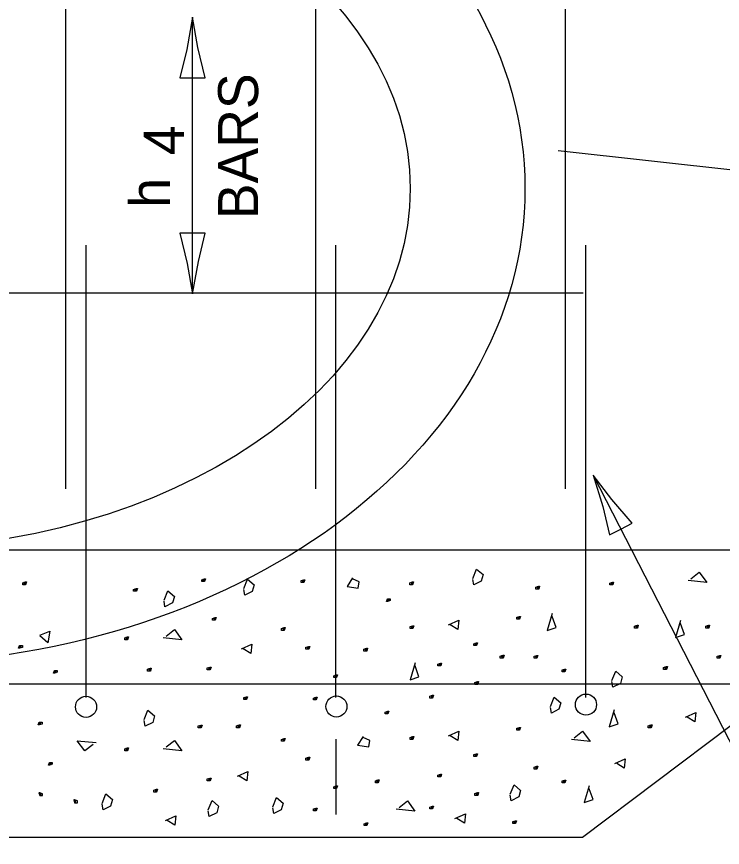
# Model space of a CAD drawing. Extents: x 2133490 to 2172050, y 2138301 to 2145980.
# Drawn here: x 2140718 to 2140823.8, y 2142213.8 to 2142338.3 of the extents above; entities that cross this region are included whole.
import ezdxf

# ---------------------------------------------------------------- set-up
doc = ezdxf.new("R2010")
doc.units = 0
for name, color, linetype in [('Level 40', 7, 'Continuous'), ('Level 63', 7, 'Continuous'), ('ROW_EX_Private Boundary Items', 7, 'Continuous'), ('ROW_PR_Notes', 7, 'Continuous'), ('Topo_Bridge Structures', 7, 'Continuous')]:
    doc.layers.add(name, color=color, linetype=linetype)

msp = doc.modelspace()

# ---------------------------------------------------------------- linework, layer by layer
at = {"layer": 'Level 40'}
for major_axis, ratio in [((-97.15, 0), 0.734375), ((-79.95, 0), 0.677215)]:
    msp.add_ellipse((2140697.02, 2142312.55), major_axis=major_axis, ratio=ratio, dxfattribs=at)
at = {"layer": 'ROW_EX_Private Boundary Items'}
for centre in [(2140728.38, 2142234.85), (2140765.91, 2142234.9), (2140803.31, 2142235.19)]:
    msp.add_circle(centre, 1.58, dxfattribs=at)
at = {"layer": 'ROW_PR_Notes'}
for p, q in [((2140725.35, 2142267.52), (2140725.35, 2142390.98)), ((2140762.8, 2142267.52), (2140762.8, 2142390.98)), ((2140800.24, 2142267.52), (2140800.24, 2142390.98)), ((2140744.35, 2142296.73), (2140744.35, 2142338.22)), ((2141254.37, 2142268.08), (2140799.13, 2142318.16)), ((2140728.39, 2142236.26), (2140728.39, 2142304.06)), ((2140765.83, 2142236.26), (2140765.83, 2142304.06)), ((2140803.28, 2142236.26), (2140803.28, 2142304.06)), ((2140577.05, 2142296.88), (2140802.9, 2142296.88)), ((2140804.4, 2142269.6), (2140848.04, 2142184.39)), ((2140599.86, 2142258.41), (2141360.78, 2142258.41)), ((2140576.59, 2142238.29), (2141407.11, 2142238.29)), ((2140802.77, 2142215.3), (2140825.08, 2142232.1)), ((2140765.83, 2142229.99), (2140765.83, 2142218.73)), ((2140570.01, 2142215.3), (2140802.77, 2142215.3))]:
    msp.add_line(p, q, dxfattribs=at)
for points in [[(2140786.35, 2142254.1), (2140786.92, 2142255.51), (2140787.9, 2142254.67), (2140787.62, 2142253.68), (2140786.49, 2142253.12), (2140786.35, 2142253.96)], [(2140819.03, 2142254.06), (2140820.3, 2142255.05), (2140821.42, 2142253.5), (2140818.61, 2142253.78)], [(2140745.86, 2142253.9), (2140746.14, 2142254.04), (2140746.14, 2142253.62), (2140745.99, 2142253.62), (2140745.72, 2142253.62), (2140745.72, 2142253.62), (2140745.72, 2142253.9), (2140746.14, 2142254.04), (2140746.28, 2142254.04), (2140746.14, 2142253.62), (2140745.99, 2142253.62), (2140745.99, 2142254.04)], [(2140752.03, 2142252.57), (2140752.6, 2142253.97), (2140753.58, 2142253.13), (2140753.3, 2142252.15), (2140752.17, 2142251.58), (2140752.03, 2142252.43)], [(2140760.75, 2142253.77), (2140761.03, 2142253.91), (2140761.03, 2142253.49), (2140760.89, 2142253.49), (2140760.61, 2142253.49), (2140760.61, 2142253.49), (2140760.61, 2142253.77), (2140761.03, 2142253.91), (2140761.17, 2142253.91), (2140761.03, 2142253.49), (2140760.89, 2142253.49), (2140760.89, 2142253.91)], [(2140768.34, 2142254.17), (2140767.5, 2142252.9), (2140769.19, 2142252.62), (2140769.33, 2142253.61), (2140768.34, 2142254.03)], [(2140719.03, 2142253.44), (2140719.31, 2142253.58), (2140719.31, 2142253.16), (2140719.17, 2142253.16), (2140718.89, 2142253.16), (2140718.89, 2142253.16), (2140718.89, 2142253.44), (2140719.31, 2142253.58), (2140719.45, 2142253.58), (2140719.31, 2142253.16), (2140719.17, 2142253.16), (2140719.17, 2142253.58)], [(2140735.65, 2142252.46), (2140735.93, 2142252.6), (2140735.93, 2142252.18), (2140735.79, 2142252.18), (2140735.51, 2142252.18), (2140735.51, 2142252.18), (2140735.51, 2142252.46), (2140735.93, 2142252.6), (2140736.08, 2142252.6), (2140735.93, 2142252.18), (2140735.79, 2142252.18), (2140735.79, 2142252.6)], [(2140777.05, 2142253.44), (2140777.33, 2142253.58), (2140777.33, 2142253.16), (2140777.19, 2142253.16), (2140776.9, 2142253.16), (2140776.9, 2142253.16), (2140776.9, 2142253.44), (2140777.33, 2142253.58), (2140777.47, 2142253.58), (2140777.33, 2142253.16), (2140777.19, 2142253.16), (2140777.19, 2142253.58)], [(2140795.95, 2142252.79), (2140796.23, 2142252.93), (2140796.23, 2142252.51), (2140796.09, 2142252.51), (2140795.81, 2142252.51), (2140795.81, 2142252.51), (2140795.81, 2142252.79), (2140796.23, 2142252.93), (2140796.37, 2142252.93), (2140796.23, 2142252.51), (2140796.09, 2142252.51), (2140796.09, 2142252.93)], [(2140807.04, 2142253.4), (2140807.32, 2142253.54), (2140807.32, 2142253.12), (2140807.18, 2142253.12), (2140806.9, 2142253.12), (2140806.9, 2142253.12), (2140806.9, 2142253.4), (2140807.32, 2142253.54), (2140807.46, 2142253.54), (2140807.32, 2142253.12), (2140807.18, 2142253.12), (2140807.18, 2142253.54)], [(2140740.07, 2142250.84), (2140740.64, 2142252.25), (2140741.62, 2142251.41), (2140741.34, 2142250.42), (2140740.21, 2142249.86), (2140740.07, 2142250.7)], [(2140773.84, 2142250.78), (2140773.56, 2142250.64), (2140773.56, 2142251.06), (2140773.7, 2142251.06), (2140773.98, 2142251.06), (2140773.98, 2142251.06), (2140773.98, 2142250.78), (2140773.56, 2142250.64), (2140773.41, 2142250.64), (2140773.56, 2142251.06), (2140773.7, 2142251.06), (2140773.7, 2142250.64)], [(2140798.24, 2142248.82), (2140797.49, 2142246.28), (2140798.83, 2142246.73), (2140798.24, 2142248.37)], [(2140747.46, 2142248.11), (2140747.75, 2142248.25), (2140747.75, 2142247.83), (2140747.61, 2142247.83), (2140747.32, 2142247.83), (2140747.32, 2142247.83), (2140747.32, 2142248.11), (2140747.75, 2142248.25), (2140747.89, 2142248.25), (2140747.75, 2142247.83), (2140747.61, 2142247.83), (2140747.61, 2142248.25)], [(2140782.69, 2142247.14), (2140784.24, 2142247.84), (2140784.1, 2142246.44), (2140782.97, 2142247.14)], [(2140793.07, 2142248.27), (2140793.35, 2142248.41), (2140793.35, 2142247.99), (2140793.21, 2142247.99), (2140792.93, 2142247.99), (2140792.93, 2142247.99), (2140792.93, 2142248.27), (2140793.35, 2142248.41), (2140793.49, 2142248.41), (2140793.35, 2142247.99), (2140793.21, 2142247.99), (2140793.21, 2142248.41)], [(2140817.47, 2142247.78), (2140816.72, 2142245.24), (2140818.06, 2142245.69), (2140817.47, 2142247.33)], [(2140721.45, 2142245.62), (2140722.94, 2142246.22), (2140722.64, 2142244.43), (2140721.45, 2142245.48)], [(2140740.37, 2142245.47), (2140741.63, 2142246.46), (2140742.76, 2142244.91), (2140739.95, 2142245.19)], [(2140757.82, 2142246.6), (2140758.09, 2142246.74), (2140758.09, 2142246.32), (2140757.96, 2142246.32), (2140757.67, 2142246.32), (2140757.67, 2142246.32), (2140757.67, 2142246.6), (2140758.09, 2142246.74), (2140758.24, 2142246.74), (2140758.09, 2142246.32), (2140757.96, 2142246.32), (2140757.96, 2142246.74)], [(2140777.09, 2142246.88), (2140777.37, 2142247.02), (2140777.37, 2142246.6), (2140777.23, 2142246.6), (2140776.95, 2142246.6), (2140776.95, 2142246.6), (2140776.95, 2142246.88), (2140777.37, 2142247.02), (2140777.51, 2142247.02), (2140777.37, 2142246.6), (2140777.23, 2142246.6), (2140777.23, 2142247.02)], [(2140810.73, 2142246.94), (2140811.01, 2142247.08), (2140811.01, 2142246.66), (2140810.87, 2142246.66), (2140810.59, 2142246.66), (2140810.59, 2142246.66), (2140810.59, 2142246.94), (2140811.01, 2142247.08), (2140811.15, 2142247.08), (2140811.01, 2142246.66), (2140810.87, 2142246.66), (2140810.87, 2142247.08)], [(2140821.43, 2142246.94), (2140821.71, 2142247.08), (2140821.71, 2142246.66), (2140821.57, 2142246.66), (2140821.29, 2142246.66), (2140821.29, 2142246.66), (2140821.29, 2142246.94), (2140821.71, 2142247.08), (2140821.85, 2142247.08), (2140821.71, 2142246.66), (2140821.57, 2142246.66), (2140821.57, 2142247.08)], [(2140734.32, 2142245.19), (2140734.6, 2142245.33), (2140734.6, 2142244.91), (2140734.46, 2142244.91), (2140734.18, 2142244.91), (2140734.18, 2142244.91), (2140734.18, 2142245.19), (2140734.6, 2142245.33), (2140734.74, 2142245.33), (2140734.6, 2142244.91), (2140734.46, 2142244.91), (2140734.46, 2142245.33)], [(2140718.7, 2142243.77), (2140718.42, 2142243.63), (2140718.42, 2142244.05), (2140718.56, 2142244.05), (2140718.84, 2142244.05), (2140718.84, 2142244.05), (2140718.84, 2142243.77), (2140718.42, 2142243.63), (2140718.28, 2142243.63), (2140718.42, 2142244.05), (2140718.56, 2142244.05), (2140718.56, 2142243.63)], [(2140751.68, 2142243.57), (2140753.22, 2142244.27), (2140753.08, 2142242.86), (2140751.95, 2142243.57)], [(2140761.47, 2142243.78), (2140761.76, 2142243.92), (2140761.76, 2142243.5), (2140761.61, 2142243.5), (2140761.33, 2142243.5), (2140761.33, 2142243.5), (2140761.33, 2142243.78), (2140761.76, 2142243.92), (2140761.9, 2142243.92), (2140761.76, 2142243.5), (2140761.61, 2142243.5), (2140761.61, 2142243.92)], [(2140786.63, 2142244.32), (2140786.91, 2142244.47), (2140786.91, 2142244.04), (2140786.77, 2142244.04), (2140786.49, 2142244.04), (2140786.49, 2142244.04), (2140786.49, 2142244.32), (2140786.91, 2142244.47), (2140787.05, 2142244.47), (2140786.91, 2142244.04), (2140786.77, 2142244.04), (2140786.77, 2142244.47)], [(2140770.17, 2142243.49), (2140770.45, 2142243.63), (2140770.45, 2142243.21), (2140770.31, 2142243.21), (2140770.03, 2142243.21), (2140770.03, 2142243.21), (2140770.03, 2142243.49), (2140770.45, 2142243.63), (2140770.59, 2142243.63), (2140770.45, 2142243.21), (2140770.31, 2142243.21), (2140770.31, 2142243.63)], [(2140790.6, 2142242.44), (2140790.89, 2142242.58), (2140790.89, 2142242.16), (2140790.75, 2142242.16), (2140790.46, 2142242.16), (2140790.46, 2142242.16), (2140790.46, 2142242.44), (2140790.89, 2142242.58), (2140791.03, 2142242.58), (2140790.89, 2142242.16), (2140790.75, 2142242.16), (2140790.75, 2142242.58)], [(2140795.69, 2142242.43), (2140795.97, 2142242.57), (2140795.97, 2142242.15), (2140795.83, 2142242.15), (2140795.55, 2142242.15), (2140795.55, 2142242.15), (2140795.55, 2142242.43), (2140795.97, 2142242.57), (2140796.12, 2142242.57), (2140795.97, 2142242.15), (2140795.83, 2142242.15), (2140795.83, 2142242.57)], [(2140823.11, 2142242.43), (2140823.39, 2142242.57), (2140823.39, 2142242.15), (2140823.25, 2142242.15), (2140822.97, 2142242.15), (2140822.97, 2142242.15), (2140822.97, 2142242.43), (2140823.39, 2142242.57), (2140823.53, 2142242.57), (2140823.39, 2142242.15), (2140823.25, 2142242.15), (2140823.25, 2142242.57)], [(2140777.69, 2142241.43), (2140776.94, 2142238.89), (2140778.28, 2142239.33), (2140777.69, 2142240.98)], [(2140781.26, 2142241.26), (2140781.54, 2142241.41), (2140781.54, 2142240.98), (2140781.4, 2142240.98), (2140781.12, 2142240.98), (2140781.12, 2142240.98), (2140781.12, 2142241.26), (2140781.54, 2142241.41), (2140781.68, 2142241.41), (2140781.54, 2142240.98), (2140781.4, 2142240.98), (2140781.4, 2142241.41)], [(2140723.92, 2142240.04), (2140723.64, 2142239.9), (2140723.64, 2142240.32), (2140723.78, 2142240.32), (2140724.06, 2142240.32), (2140724.06, 2142240.32), (2140724.06, 2142240.04), (2140723.64, 2142239.9), (2140723.5, 2142239.9), (2140723.64, 2142240.32), (2140723.78, 2142240.32), (2140723.78, 2142239.9)], [(2140737.74, 2142240.5), (2140738.02, 2142240.64), (2140738.02, 2142240.22), (2140737.88, 2142240.22), (2140737.6, 2142240.22), (2140737.6, 2142240.22), (2140737.6, 2142240.5), (2140738.02, 2142240.64), (2140738.16, 2142240.64), (2140738.02, 2142240.22), (2140737.88, 2142240.22), (2140737.88, 2142240.64)], [(2140746.69, 2142240.68), (2140746.97, 2142240.82), (2140746.97, 2142240.4), (2140746.83, 2142240.4), (2140746.55, 2142240.4), (2140746.55, 2142240.4), (2140746.55, 2142240.68), (2140746.97, 2142240.82), (2140747.12, 2142240.82), (2140746.97, 2142240.4), (2140746.83, 2142240.4), (2140746.83, 2142240.82)], [(2140799.86, 2142240.38), (2140800.14, 2142240.52), (2140800.14, 2142240.1), (2140800, 2142240.1), (2140799.72, 2142240.1), (2140799.72, 2142240.1), (2140799.72, 2142240.38), (2140800.14, 2142240.52), (2140800.28, 2142240.52), (2140800.14, 2142240.1), (2140800, 2142240.1), (2140800, 2142240.52)], [(2140807.21, 2142238.78), (2140807.78, 2142240.18), (2140808.76, 2142239.34), (2140808.48, 2142238.36), (2140807.35, 2142237.79), (2140807.21, 2142238.64)], [(2140815.09, 2142240.75), (2140815.37, 2142240.89), (2140815.37, 2142240.47), (2140815.23, 2142240.47), (2140814.95, 2142240.47), (2140814.95, 2142240.47), (2140814.95, 2142240.75), (2140815.37, 2142240.89), (2140815.51, 2142240.89), (2140815.37, 2142240.47), (2140815.23, 2142240.47), (2140815.23, 2142240.89)], [(2140765.65, 2142239.52), (2140765.93, 2142239.66), (2140765.93, 2142239.23), (2140765.79, 2142239.23), (2140765.51, 2142239.23), (2140765.51, 2142239.23), (2140765.51, 2142239.52), (2140765.93, 2142239.66), (2140766.07, 2142239.66), (2140765.93, 2142239.23), (2140765.79, 2142239.23), (2140765.79, 2142239.66)], [(2140786.79, 2142238.49), (2140787.08, 2142238.63), (2140787.08, 2142238.21), (2140786.94, 2142238.21), (2140786.65, 2142238.21), (2140786.65, 2142238.21), (2140786.65, 2142238.49), (2140787.08, 2142238.63), (2140787.22, 2142238.63), (2140787.08, 2142238.21), (2140786.94, 2142238.21), (2140786.94, 2142238.63)], [(2140752.14, 2142236.24), (2140752.43, 2142236.38), (2140752.43, 2142235.95), (2140752.28, 2142235.95), (2140752.01, 2142235.95), (2140752.01, 2142235.95), (2140752.01, 2142236.24), (2140752.43, 2142236.38), (2140752.57, 2142236.38), (2140752.43, 2142235.95), (2140752.28, 2142235.95), (2140752.28, 2142236.38)], [(2140762.6, 2142236.18), (2140762.88, 2142236.33), (2140762.88, 2142235.9), (2140762.74, 2142235.9), (2140762.46, 2142235.9), (2140762.46, 2142235.9), (2140762.46, 2142236.18), (2140762.88, 2142236.33), (2140763.02, 2142236.33), (2140762.88, 2142235.9), (2140762.74, 2142235.9), (2140762.74, 2142236.33)], [(2140780.04, 2142236.46), (2140780.33, 2142236.6), (2140780.33, 2142236.18), (2140780.19, 2142236.18), (2140779.9, 2142236.18), (2140779.9, 2142236.18), (2140779.9, 2142236.46), (2140780.33, 2142236.6), (2140780.47, 2142236.6), (2140780.33, 2142236.18), (2140780.19, 2142236.18), (2140780.19, 2142236.6)], [(2140797.98, 2142234.91), (2140798.54, 2142236.32), (2140799.52, 2142235.47), (2140799.24, 2142234.49), (2140798.12, 2142233.93), (2140797.98, 2142234.77)], [(2140737.1, 2142232.96), (2140737.66, 2142234.36), (2140738.65, 2142233.52), (2140738.37, 2142232.53), (2140737.24, 2142231.97), (2140737.1, 2142232.81)], [(2140773.35, 2142234.08), (2140773.63, 2142234.22), (2140773.63, 2142233.8), (2140773.49, 2142233.8), (2140773.21, 2142233.8), (2140773.21, 2142233.8), (2140773.21, 2142234.08), (2140773.63, 2142234.22), (2140773.77, 2142234.22), (2140773.63, 2142233.8), (2140773.49, 2142233.8), (2140773.49, 2142234.22)], [(2140807.54, 2142234.42), (2140806.8, 2142231.88), (2140808.14, 2142232.33), (2140807.54, 2142233.97)], [(2140818.21, 2142233.32), (2140819.76, 2142234.02), (2140819.62, 2142232.62), (2140818.49, 2142233.32)], [(2140721.64, 2142232.28), (2140721.35, 2142232.14), (2140721.35, 2142232.56), (2140721.5, 2142232.56), (2140721.78, 2142232.56), (2140721.78, 2142232.56), (2140721.78, 2142232.28), (2140721.35, 2142232.14), (2140721.21, 2142232.14), (2140721.35, 2142232.56), (2140721.5, 2142232.56), (2140721.5, 2142232.14)], [(2140745.35, 2142231.99), (2140745.64, 2142232.13), (2140745.64, 2142231.71), (2140745.49, 2142231.71), (2140745.21, 2142231.71), (2140745.21, 2142231.71), (2140745.21, 2142231.99), (2140745.64, 2142232.13), (2140745.78, 2142232.13), (2140745.64, 2142231.71), (2140745.49, 2142231.71), (2140745.49, 2142232.13)], [(2140751.09, 2142232.02), (2140751.37, 2142232.16), (2140751.37, 2142231.73), (2140751.23, 2142231.73), (2140750.95, 2142231.73), (2140750.95, 2142231.73), (2140750.95, 2142232.02), (2140751.37, 2142232.16), (2140751.51, 2142232.16), (2140751.37, 2142231.73), (2140751.23, 2142231.73), (2140751.23, 2142232.16)], [(2140793.07, 2142231.64), (2140793.35, 2142231.78), (2140793.35, 2142231.36), (2140793.21, 2142231.36), (2140792.93, 2142231.36), (2140792.93, 2142231.36), (2140792.93, 2142231.64), (2140793.35, 2142231.78), (2140793.49, 2142231.78), (2140793.35, 2142231.36), (2140793.21, 2142231.36), (2140793.21, 2142231.78)], [(2140812.79, 2142232), (2140813.07, 2142232.14), (2140813.07, 2142231.72), (2140812.93, 2142231.72), (2140812.65, 2142231.72), (2140812.65, 2142231.72), (2140812.65, 2142232), (2140813.07, 2142232.14), (2140813.21, 2142232.14), (2140813.07, 2142231.72), (2140812.93, 2142231.72), (2140812.93, 2142232.14)], [(2140757.82, 2142229.97), (2140758.09, 2142230.11), (2140758.09, 2142229.69), (2140757.96, 2142229.69), (2140757.67, 2142229.69), (2140757.67, 2142229.69), (2140757.67, 2142229.97), (2140758.09, 2142230.11), (2140758.24, 2142230.11), (2140758.09, 2142229.69), (2140757.96, 2142229.69), (2140757.96, 2142230.11)], [(2140769.91, 2142230.39), (2140769.07, 2142229.12), (2140770.76, 2142228.84), (2140770.9, 2142229.83), (2140769.91, 2142230.25)], [(2140777.09, 2142230.25), (2140777.37, 2142230.39), (2140777.37, 2142229.97), (2140777.23, 2142229.97), (2140776.95, 2142229.97), (2140776.95, 2142229.97), (2140776.95, 2142230.25), (2140777.37, 2142230.39), (2140777.51, 2142230.39), (2140777.37, 2142229.97), (2140777.23, 2142229.97), (2140777.23, 2142230.39)], [(2140782.69, 2142230.51), (2140784.24, 2142231.21), (2140784.1, 2142229.8), (2140782.97, 2142230.51)], [(2140801.54, 2142230.22), (2140802.81, 2142231.21), (2140803.94, 2142229.66), (2140801.12, 2142229.95)], [(2140729.46, 2142229.22), (2140728.2, 2142228.24), (2140727.07, 2142229.78), (2140729.88, 2142229.51)], [(2140740.37, 2142228.84), (2140741.63, 2142229.83), (2140742.76, 2142228.28), (2140739.95, 2142228.56)], [(2140734.32, 2142228.56), (2140734.6, 2142228.7), (2140734.6, 2142228.28), (2140734.46, 2142228.28), (2140734.18, 2142228.28), (2140734.18, 2142228.28), (2140734.18, 2142228.56), (2140734.6, 2142228.7), (2140734.74, 2142228.7), (2140734.6, 2142228.28), (2140734.46, 2142228.28), (2140734.46, 2142228.7)], [(2140786.63, 2142227.69), (2140786.91, 2142227.83), (2140786.91, 2142227.41), (2140786.77, 2142227.41), (2140786.49, 2142227.41), (2140786.49, 2142227.41), (2140786.49, 2142227.69), (2140786.91, 2142227.83), (2140787.05, 2142227.83), (2140786.91, 2142227.41), (2140786.77, 2142227.41), (2140786.77, 2142227.83)], [(2140723.18, 2142226.24), (2140722.9, 2142226.1), (2140722.9, 2142226.52), (2140723.04, 2142226.52), (2140723.32, 2142226.52), (2140723.32, 2142226.52), (2140723.32, 2142226.24), (2140722.9, 2142226.1), (2140722.76, 2142226.1), (2140722.9, 2142226.52), (2140723.04, 2142226.52), (2140723.04, 2142226.1)], [(2140761.47, 2142227.15), (2140761.76, 2142227.29), (2140761.76, 2142226.87), (2140761.61, 2142226.87), (2140761.33, 2142226.87), (2140761.33, 2142226.87), (2140761.33, 2142227.15), (2140761.76, 2142227.29), (2140761.9, 2142227.29), (2140761.76, 2142226.87), (2140761.61, 2142226.87), (2140761.61, 2142227.29)], [(2140807.64, 2142226.38), (2140809.19, 2142227.08), (2140809.05, 2142225.67), (2140807.92, 2142226.38)], [(2140751.06, 2142224.47), (2140752.61, 2142225.18), (2140752.47, 2142223.77), (2140751.34, 2142224.47)], [(2140795.69, 2142225.8), (2140795.97, 2142225.94), (2140795.97, 2142225.52), (2140795.83, 2142225.52), (2140795.55, 2142225.52), (2140795.55, 2142225.52), (2140795.55, 2142225.8), (2140795.97, 2142225.94), (2140796.12, 2142225.94), (2140795.97, 2142225.52), (2140795.83, 2142225.52), (2140795.83, 2142225.94)], [(2140746.69, 2142224.05), (2140746.97, 2142224.19), (2140746.97, 2142223.77), (2140746.83, 2142223.77), (2140746.55, 2142223.77), (2140746.55, 2142223.77), (2140746.55, 2142224.05), (2140746.97, 2142224.19), (2140747.12, 2142224.19), (2140746.97, 2142223.77), (2140746.83, 2142223.77), (2140746.83, 2142224.19)], [(2140771.88, 2142223.77), (2140772.16, 2142223.91), (2140772.16, 2142223.49), (2140772.03, 2142223.49), (2140771.74, 2142223.49), (2140771.74, 2142223.49), (2140771.74, 2142223.77), (2140772.16, 2142223.91), (2140772.3, 2142223.91), (2140772.16, 2142223.49), (2140772.03, 2142223.49), (2140772.03, 2142223.91)], [(2140781.26, 2142224.63), (2140781.54, 2142224.77), (2140781.54, 2142224.35), (2140781.4, 2142224.35), (2140781.12, 2142224.35), (2140781.12, 2142224.35), (2140781.12, 2142224.63), (2140781.54, 2142224.77), (2140781.68, 2142224.77), (2140781.54, 2142224.35), (2140781.4, 2142224.35), (2140781.4, 2142224.77)], [(2140799.86, 2142223.75), (2140800.14, 2142223.89), (2140800.14, 2142223.47), (2140800, 2142223.47), (2140799.72, 2142223.47), (2140799.72, 2142223.47), (2140799.72, 2142223.75), (2140800.14, 2142223.89), (2140800.28, 2142223.89), (2140800.14, 2142223.47), (2140800, 2142223.47), (2140800, 2142223.89)], [(2140738.68, 2142222.37), (2140738.96, 2142222.51), (2140738.96, 2142222.09), (2140738.82, 2142222.09), (2140738.54, 2142222.09), (2140738.54, 2142222.09), (2140738.54, 2142222.37), (2140738.96, 2142222.51), (2140739.1, 2142222.51), (2140738.96, 2142222.09), (2140738.82, 2142222.09), (2140738.82, 2142222.51)], [(2140765.65, 2142222.88), (2140765.93, 2142223.02), (2140765.93, 2142222.6), (2140765.79, 2142222.6), (2140765.51, 2142222.6), (2140765.51, 2142222.6), (2140765.51, 2142222.88), (2140765.93, 2142223.02), (2140766.07, 2142223.02), (2140765.93, 2142222.6), (2140765.79, 2142222.6), (2140765.79, 2142223.02)], [(2140791.97, 2142221.78), (2140792.54, 2142223.19), (2140793.52, 2142222.34), (2140793.24, 2142221.36), (2140792.12, 2142220.79), (2140791.97, 2142221.64)], [(2140803.79, 2142223.04), (2140803.05, 2142220.51), (2140804.39, 2142220.95), (2140803.79, 2142222.59)], [(2140721.73, 2142221.83), (2140721.45, 2142221.97), (2140721.45, 2142221.55), (2140721.59, 2142221.55), (2140721.87, 2142221.55), (2140721.87, 2142221.55), (2140721.87, 2142221.83), (2140721.45, 2142221.97), (2140721.31, 2142221.97), (2140721.45, 2142221.55), (2140721.59, 2142221.55), (2140721.59, 2142221.97)], [(2140730.8, 2142220.39), (2140731.36, 2142221.8), (2140732.35, 2142220.96), (2140732.07, 2142219.97), (2140730.94, 2142219.41), (2140730.8, 2142220.25)], [(2140756.37, 2142219.87), (2140756.94, 2142221.27), (2140757.92, 2142220.43), (2140757.64, 2142219.44), (2140756.51, 2142218.88), (2140756.37, 2142219.73)], [(2140786.79, 2142221.86), (2140787.08, 2142222), (2140787.08, 2142221.58), (2140786.94, 2142221.58), (2140786.65, 2142221.58), (2140786.65, 2142221.58), (2140786.65, 2142221.86), (2140787.08, 2142222), (2140787.22, 2142222), (2140787.08, 2142221.58), (2140786.94, 2142221.58), (2140786.94, 2142222)], [(2140726.95, 2142220.77), (2140726.67, 2142220.91), (2140726.67, 2142220.49), (2140726.81, 2142220.49), (2140727.09, 2142220.49), (2140727.09, 2142220.49), (2140727.09, 2142220.77), (2140726.67, 2142220.91), (2140726.53, 2142220.91), (2140726.67, 2142220.49), (2140726.81, 2142220.49), (2140726.81, 2142220.91)], [(2140746.7, 2142219.41), (2140747.26, 2142220.82), (2140748.25, 2142219.97), (2140747.97, 2142218.99), (2140746.84, 2142218.43), (2140746.7, 2142219.27)], [(2140775.29, 2142219.78), (2140776.56, 2142220.76), (2140777.68, 2142219.22), (2140774.87, 2142219.5)], [(2140762.6, 2142219.55), (2140762.88, 2142219.69), (2140762.88, 2142219.27), (2140762.74, 2142219.27), (2140762.46, 2142219.27), (2140762.46, 2142219.27), (2140762.46, 2142219.55), (2140762.88, 2142219.69), (2140763.02, 2142219.69), (2140762.88, 2142219.27), (2140762.74, 2142219.27), (2140762.74, 2142219.69)], [(2140780.04, 2142219.83), (2140780.33, 2142219.97), (2140780.33, 2142219.55), (2140780.19, 2142219.55), (2140779.9, 2142219.55), (2140779.9, 2142219.55), (2140779.9, 2142219.83), (2140780.33, 2142219.97), (2140780.47, 2142219.97), (2140780.33, 2142219.55), (2140780.19, 2142219.55), (2140780.19, 2142219.97)], [(2140783.68, 2142218.14), (2140785.23, 2142218.84), (2140785.08, 2142217.44), (2140783.96, 2142218.14)], [(2140740.28, 2142217.83), (2140741.83, 2142218.53), (2140741.69, 2142217.12), (2140740.56, 2142217.83)], [(2140792.47, 2142217.65), (2140792.75, 2142217.79), (2140792.75, 2142217.37), (2140792.61, 2142217.37), (2140792.33, 2142217.37), (2140792.33, 2142217.37), (2140792.33, 2142217.65), (2140792.75, 2142217.79), (2140792.89, 2142217.79), (2140792.75, 2142217.37), (2140792.61, 2142217.37), (2140792.61, 2142217.79)], [(2140770.2, 2142217.33), (2140770.48, 2142217.47), (2140770.48, 2142217.05), (2140770.34, 2142217.05), (2140770.06, 2142217.05), (2140770.06, 2142217.05), (2140770.06, 2142217.33), (2140770.48, 2142217.47), (2140770.62, 2142217.47), (2140770.48, 2142217.05), (2140770.34, 2142217.05), (2140770.34, 2142217.47)]]:
    msp.add_lwpolyline(points, dxfattribs=at)
at = {"layer": 'Topo_Bridge Structures'}
for points in [[(2140742.45, 2142329.12), (2140744.35, 2142329.12), (2140746.25, 2142329.12), (2140745.14, 2142333.67), (2140744.35, 2142338.22), (2140743.47, 2142333.37)], [(2140746.25, 2142305.83), (2140744.35, 2142305.83), (2140742.45, 2142305.83), (2140743.56, 2142301.28), (2140744.35, 2142296.73), (2140745.23, 2142301.58)], [(2140806.85, 2142260.63), (2140808.55, 2142261.49), (2140810.24, 2142262.36), (2140807.17, 2142265.91), (2140804.4, 2142269.6), (2140805.82, 2142264.87)]]:
    msp.add_lwpolyline(points, close=True, dxfattribs=at)

# ---------------------------------------------------------------- texts
at = {"layer": 'Level 63'}
for s, p in [('BARS', (2140754.17, 2142307.94)), ('4', (2140743.04, 2142317.54)), ('h', (2140740.94, 2142309.65))]:
    msp.add_text(s, height=6, rotation=90, dxfattribs=at).set_placement(p)

doc.saveas('drawing.dxf')
